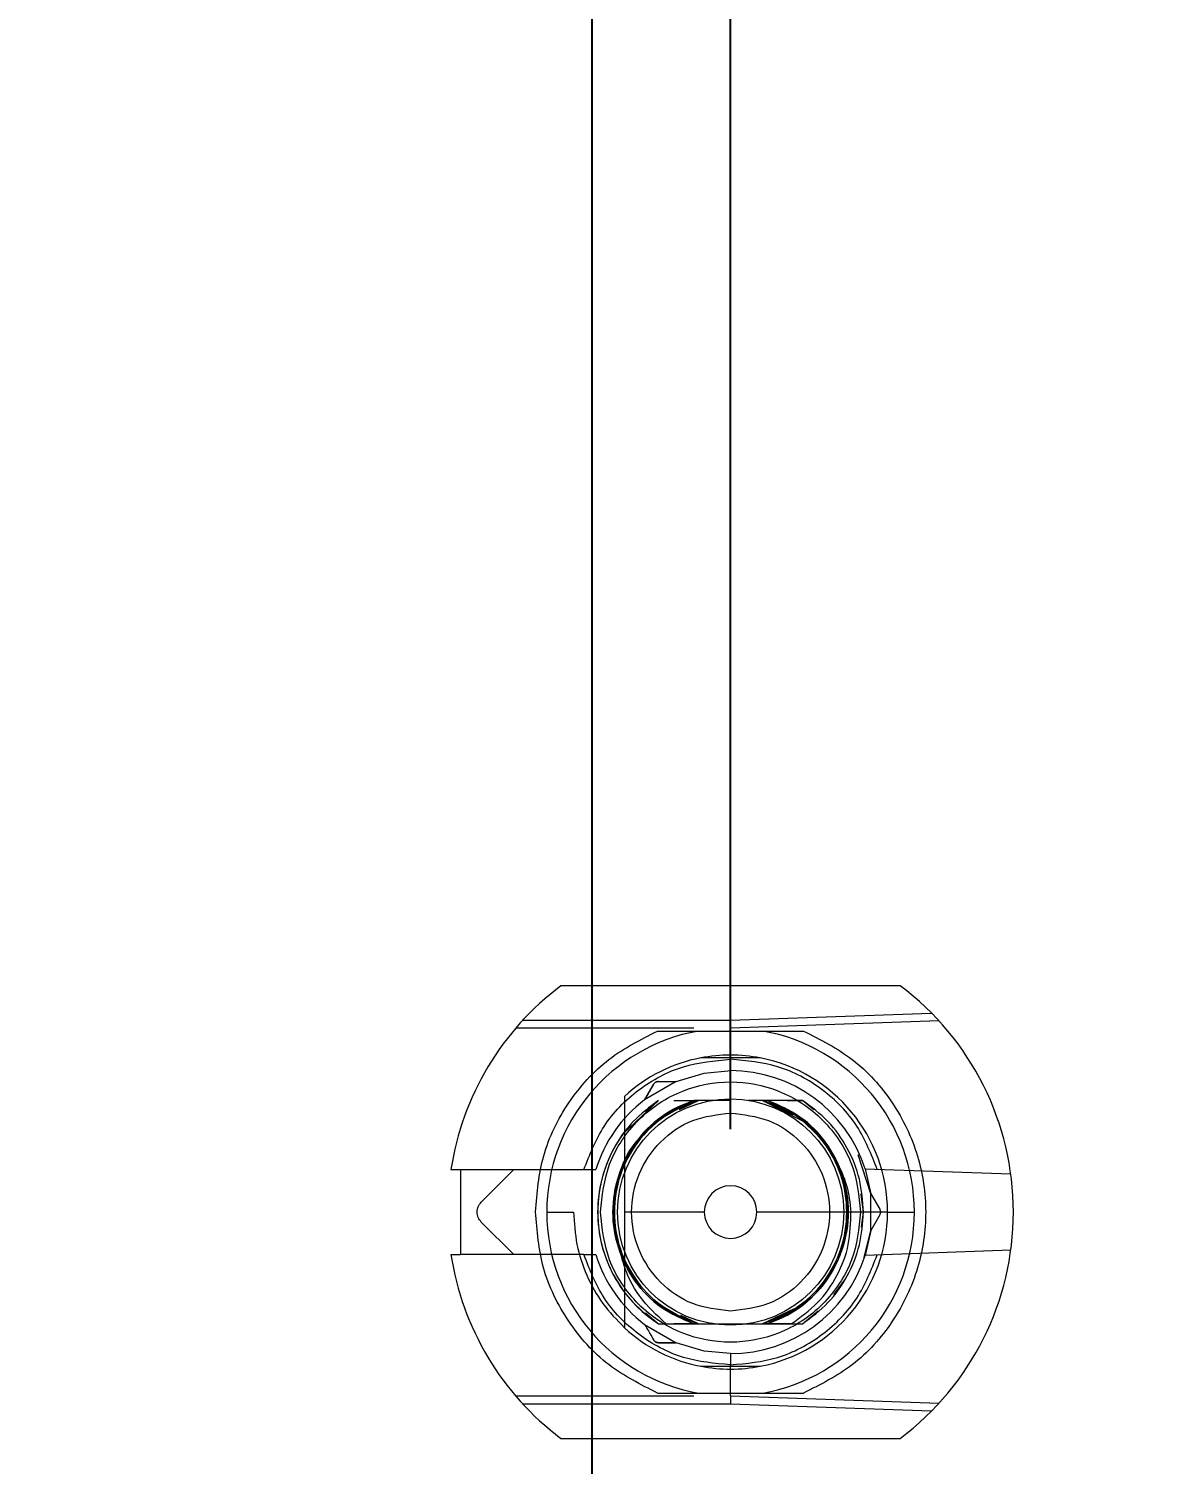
# Model space of a CAD drawing. Header units: millimetres. Extents: x -84 to 500, y -79 to 355.
# Drawn here: x 296.96 to 317.02, y 236.08 to 261.46 of the extents above; entities that cross this region are included whole.
import ezdxf
from ezdxf.lldxf.tags import DXFTag

# ---------------------------------------------------------------- set-up
doc = ezdxf.new("R2010")
doc.units = ezdxf.units.MM
doc.header["$PDSIZE"] = -1
tags = doc.linetypes.add('HIDDEN', pattern=[1.905, 1.27, -0.635]).pattern_tags.tags
tags[6:7] = [DXFTag(74, 4), DXFTag(75, 0), DXFTag(340, '0'), DXFTag(46, 1.0), DXFTag(50, 0.0), DXFTag(44, 0.0), DXFTag(45, 0.0)]
tags[4:5] = [DXFTag(74, 4), DXFTag(75, 0), DXFTag(340, '0'), DXFTag(46, 1.0), DXFTag(50, 0.0), DXFTag(44, 0.0), DXFTag(45, 0.0)]
doc.dimstyles.new('ISO-25', dxfattribs={"dimtxt": 2.5, "dimasz": 2.5, "dimexe": 1.25, "dimexo": 0.625, "dimtad": 1, "dimtxsty": 'Standard', "dimcen": 2.5, "dimadec": 0, "dimazin": 0, "dimtfac": 1, "dimtmove": 0, "dimatfit": 3, "dimfxl": 0, "dimarcsym": 0})

# ---------------------------------------------------------------- blocks, each defined once
blk = doc.blocks.new('*D104')
at = {"color": 0, "linetype": 'ByBlock', "lineweight": -2}
for p, q in [((357.387, 315.419), (357.387, 343.952)), ((359.8, 308.815), (357.387, 315.419)), ((359.8, 282.085), (359.8, 308.815))]:
    blk.add_line(p, q, dxfattribs=at)
at = {"layer": 'DEFPOINTS', "color": 0, "linetype": 'ByBlock'}
blk.add_point((359.8, 281.085), dxfattribs=at)
at = {"color": 0, "linetype": 'ByBlock', "insert": (354.113, 333.75), "char_height": 3.5, "attachment_point": 5, "rotation": 90}
blk.add_mtext('359,800', dxfattribs=at)
blk = doc.blocks.new('*D182')
at = {"color": 0, "linetype": 'ByBlock', "lineweight": -2}
for p, q in [((297.66, 315.284), (297.66, 343.817)), ((306.665, 308.68), (297.66, 315.284)), ((306.665, 287.37), (306.665, 308.68))]:
    blk.add_line(p, q, dxfattribs=at)
at = {"layer": 'DEFPOINTS', "color": 0, "linetype": 'ByBlock'}
blk.add_point((306.665, 286.37), dxfattribs=at)
at = {"color": 0, "linetype": 'ByBlock', "insert": (294.386, 333.614), "char_height": 3.5, "attachment_point": 5, "rotation": 90}
blk.add_mtext('306,860', dxfattribs=at)
blk = doc.blocks.new('*D103')
at = {"color": 0, "linetype": 'ByBlock', "lineweight": -2}
blk.add_line((392.56, 287.37), (392.56, 345.31), dxfattribs=at)
at = {"layer": 'DEFPOINTS', "color": 0, "linetype": 'ByBlock'}
blk.add_point((392.56, 286.37), dxfattribs=at)
at = {"color": 0, "linetype": 'ByBlock', "insert": (389.286, 334.81), "char_height": 3.5, "attachment_point": 5, "rotation": 90}
blk.add_mtext('392,560', dxfattribs=at)
blk = doc.blocks.new('*D60')
at = {"color": 0, "linetype": 'ByBlock', "lineweight": -2}
for p, q in [((429.688, 279.42), (436.292, 282.059)), ((436.292, 282.059), (465.42, 282.059)), ((399.51, 279.42), (429.688, 279.42))]:
    blk.add_line(p, q, dxfattribs=at)
at = {"layer": 'DEFPOINTS', "color": 0, "linetype": 'ByBlock'}
blk.add_point((398.51, 279.42), dxfattribs=at)
at = {"color": 0, "linetype": 'ByBlock', "insert": (454.92, 285.333), "char_height": 3.5, "attachment_point": 5}
blk.add_mtext('279,420', dxfattribs=at)
blk = doc.blocks.new('*D190')
at = {"color": 0, "linetype": 'ByBlock', "lineweight": -2}
for p, q in [((429.827, 280.62), (436.431, 290.705)), ((436.431, 290.705), (464.964, 290.705)), ((361.265, 280.62), (429.827, 280.62))]:
    blk.add_line(p, q, dxfattribs=at)
at = {"layer": 'DEFPOINTS', "color": 0, "linetype": 'ByBlock'}
blk.add_point((360.265, 280.62), dxfattribs=at)
at = {"color": 0, "linetype": 'ByBlock', "insert": (454.762, 293.979), "char_height": 3.5, "attachment_point": 5}
blk.add_mtext('280,620', dxfattribs=at)
blk = doc.blocks.new('*D116')
at = {"color": 0, "linetype": 'ByBlock', "lineweight": -2}
for p, q in [((400.941, 308.34), (400.941, 337.468)), ((407.239, 301.736), (400.941, 308.34)), ((407.239, 211.51), (407.239, 301.736))]:
    blk.add_line(p, q, dxfattribs=at)
at = {"layer": 'DEFPOINTS', "color": 0, "linetype": 'ByBlock'}
blk.add_point((407.239, 210.51), dxfattribs=at)
at = {"color": 0, "linetype": 'ByBlock', "insert": (397.667, 326.968), "char_height": 3.5, "attachment_point": 5, "rotation": 90}
blk.add_mtext('407,239', dxfattribs=at)
blk = doc.blocks.new('*D94')
at = {"color": 0, "linetype": 'ByBlock', "lineweight": -2}
for p, q in [((432.095, 298.31), (435.867, 300.366)), ((435.867, 300.366), (463.84, 300.366)), ((426.491, 298.31), (432.095, 298.31))]:
    blk.add_line(p, q, dxfattribs=at)
at = {"layer": 'DEFPOINTS', "color": 0, "linetype": 'ByBlock'}
blk.add_point((425.491, 298.31), dxfattribs=at)
at = {"color": 0, "linetype": 'ByBlock', "insert": (453.918, 303.64), "char_height": 3.5, "attachment_point": 5}
blk.add_mtext('298,310', dxfattribs=at)
blk = doc.blocks.new('*D100')
at = {"color": 0, "linetype": 'ByBlock', "lineweight": -2}
for p, q in [((438.404, 304.8), (441.522, 311.942)), ((441.522, 311.942), (469.46, 311.942)), ((432.8, 304.8), (438.404, 304.8))]:
    blk.add_line(p, q, dxfattribs=at)
at = {"layer": 'DEFPOINTS', "color": 0, "linetype": 'ByBlock'}
blk.add_point((431.8, 304.8), dxfattribs=at)
at = {"color": 0, "linetype": 'ByBlock', "insert": (459.555, 315.216), "char_height": 3.5, "attachment_point": 5}
blk.add_mtext('304,800', dxfattribs=at)
blk = doc.blocks.new('*D102')
at = {"color": 0, "linetype": 'ByBlock', "lineweight": -2}
for p, q in [((423.034, 313.81), (423.034, 341.188)), ((431.8, 311.404), (423.034, 313.81)), ((431.8, 305.8), (431.8, 311.404))]:
    blk.add_line(p, q, dxfattribs=at)
at = {"layer": 'DEFPOINTS', "color": 0, "linetype": 'ByBlock'}
blk.add_point((431.8, 304.8), dxfattribs=at)
at = {"color": 0, "linetype": 'ByBlock', "insert": (419.76, 331.563), "char_height": 3.5, "attachment_point": 5, "rotation": 90}
blk.add_mtext('431,800', dxfattribs=at)
blk = doc.blocks.new('*D114')
at = {"color": 0, "linetype": 'ByBlock', "lineweight": -2}
for p, q in [((427.163, 240.585), (433.767, 246.415)), ((433.767, 246.415), (462.895, 246.415)), ((407.051, 240.585), (427.163, 240.585))]:
    blk.add_line(p, q, dxfattribs=at)
at = {"layer": 'DEFPOINTS', "color": 0, "linetype": 'ByBlock'}
blk.add_point((406.051, 240.585), dxfattribs=at)
at = {"color": 0, "linetype": 'ByBlock', "insert": (452.395, 249.689), "char_height": 3.5, "attachment_point": 5}
blk.add_mtext('240,585', dxfattribs=at)
blk = doc.blocks.new('*D117')
at = {"color": 0, "linetype": 'ByBlock', "lineweight": -2}
for p, q in [((375.623, 311.577), (375.623, 340.11)), ((378.2, 304.973), (375.623, 311.577)), ((378.2, 242.005), (378.2, 304.973))]:
    blk.add_line(p, q, dxfattribs=at)
at = {"layer": 'DEFPOINTS', "color": 0, "linetype": 'ByBlock'}
blk.add_point((378.2, 241.005), dxfattribs=at)
at = {"color": 0, "linetype": 'ByBlock', "insert": (372.349, 329.907), "char_height": 3.5, "attachment_point": 5, "rotation": 90}
blk.add_mtext('378,200', dxfattribs=at)
blk = doc.blocks.new('*D118')
at = {"color": 0, "linetype": 'ByBlock', "lineweight": -2}
for p, q in [((346.874, 316.264), (346.874, 343.047)), ((350.01, 309.66), (346.874, 316.264)), ((350.01, 242.005), (350.01, 309.66))]:
    blk.add_line(p, q, dxfattribs=at)
at = {"layer": 'DEFPOINTS', "color": 0, "linetype": 'ByBlock'}
blk.add_point((350.01, 241.005), dxfattribs=at)
at = {"color": 0, "linetype": 'ByBlock', "insert": (343.6, 333.72), "char_height": 3.5, "attachment_point": 5, "rotation": 90}
blk.add_mtext('350,010', dxfattribs=at)
blk = doc.blocks.new('*D186')
at = {"color": 0, "linetype": 'ByBlock', "lineweight": -2}
for p, q in [((332.635, 315.682), (332.635, 344.81)), ((329.69, 309.078), (332.635, 315.682)), ((329.69, 241.54), (329.69, 309.078))]:
    blk.add_line(p, q, dxfattribs=at)
at = {"layer": 'DEFPOINTS', "color": 0, "linetype": 'ByBlock'}
blk.add_point((329.69, 240.54), dxfattribs=at)
at = {"color": 0, "linetype": 'ByBlock', "insert": (329.361, 334.31), "char_height": 3.5, "attachment_point": 5, "rotation": 90}
blk.add_mtext('329,690', dxfattribs=at)
blk = doc.blocks.new('*D120')
at = {"color": 0, "linetype": 'ByBlock', "lineweight": -2}
for p, q in [((316.639, 311.78), (316.639, 340.313)), ((309.37, 305.176), (316.639, 311.78)), ((309.37, 242.005), (309.37, 305.176))]:
    blk.add_line(p, q, dxfattribs=at)
at = {"layer": 'DEFPOINTS', "color": 0, "linetype": 'ByBlock'}
blk.add_point((309.37, 241.005), dxfattribs=at)
at = {"color": 0, "linetype": 'ByBlock', "insert": (313.365, 330.111), "char_height": 3.5, "attachment_point": 5, "rotation": 90}
blk.add_mtext('309,370', dxfattribs=at)
blk = doc.blocks.new('*D183')
at = {"color": 0, "linetype": 'ByBlock', "lineweight": -2}
for p, q in [((308.562, 314.116), (308.562, 341.494)), ((306.925, 307.512), (308.562, 314.116)), ((306.925, 174.27), (306.925, 307.512))]:
    blk.add_line(p, q, dxfattribs=at)
at = {"layer": 'DEFPOINTS', "color": 0, "linetype": 'ByBlock'}
blk.add_point((306.925, 173.27), dxfattribs=at)
at = {"color": 0, "linetype": 'ByBlock', "insert": (305.288, 331.869), "char_height": 3.5, "attachment_point": 5, "rotation": 90}
blk.add_mtext('307,120', dxfattribs=at)
blk = doc.blocks.new('*D185')
at = {"color": 0, "linetype": 'ByBlock', "lineweight": -2}
for p, q in [((325.43, 309.484), (325.43, 338.612)), ((327.44, 302.88), (325.43, 309.484)), ((327.44, 174.27), (327.44, 302.88))]:
    blk.add_line(p, q, dxfattribs=at)
at = {"layer": 'DEFPOINTS', "color": 0, "linetype": 'ByBlock'}
blk.add_point((327.44, 173.27), dxfattribs=at)
at = {"color": 0, "linetype": 'ByBlock', "insert": (322.156, 328.112), "char_height": 3.5, "attachment_point": 5, "rotation": 90}
blk.add_mtext('327,440', dxfattribs=at)
blk = doc.blocks.new('*D187')
at = {"color": 0, "linetype": 'ByBlock', "lineweight": -2}
for p, q in [((338.803, 312.856), (338.803, 341.984)), ((347.76, 306.252), (338.803, 312.856)), ((347.76, 174.27), (347.76, 306.252))]:
    blk.add_line(p, q, dxfattribs=at)
at = {"layer": 'DEFPOINTS', "color": 0, "linetype": 'ByBlock'}
blk.add_point((347.76, 173.27), dxfattribs=at)
at = {"color": 0, "linetype": 'ByBlock', "insert": (335.529, 331.484), "char_height": 3.5, "attachment_point": 5, "rotation": 90}
blk.add_mtext('347,760', dxfattribs=at)
blk = doc.blocks.new('*D188')
at = {"color": 0, "linetype": 'ByBlock', "lineweight": -2}
for p, q in [((366.99, 308.283), (366.99, 337.411)), ((375.63, 301.679), (366.99, 308.283)), ((375.63, 176.67), (375.63, 301.679))]:
    blk.add_line(p, q, dxfattribs=at)
at = {"layer": 'DEFPOINTS', "color": 0, "linetype": 'ByBlock'}
blk.add_point((375.63, 175.67), dxfattribs=at)
at = {"color": 0, "linetype": 'ByBlock', "insert": (363.716, 326.911), "char_height": 3.5, "attachment_point": 5, "rotation": 90}
blk.add_mtext('375,630', dxfattribs=at)

msp = doc.modelspace()

# ---------------------------------------------------------------- linework, layer by layer
at = {"color": 7, "linetype": 'Continuous', "lineweight": 15}
for p, q in [((312.37, 244.54), (306.37, 244.54)), ((304.4266, 241.29), (304.595, 241.29)), ((304.595, 241.29), (304.595, 239.79)), ((306.12, 240.54), (306.595, 240.54)), ((308.9052, 240.54), (307.495, 240.54)), ((312.145, 240.54), (309.8348, 240.54)), ((312.145, 240.54), (312.62, 240.54)), ((304.4266, 239.79), (304.595, 239.79)), ((306.37, 236.54), (312.37, 236.54))]:
    msp.add_line(p, q, dxfattribs=at)
at = {"color": 7, "linetype": 'HIDDEN', "lineweight": 0}
for p, q in [((305.6987, 243.9343), (309.37, 243.9343)), ((309.37, 243.9344), (312.9225, 244.0585)), ((309.37, 243.79), (309.37, 243.9344)), ((313.0557, 243.9187), (309.37, 243.79)), ((308.7197, 243.79), (305.5703, 243.79)), ((309.37, 243.24), (309.37, 243.79)), ((309.37, 243.24), (309.37, 243.04)), ((309.8944, 243.265), (309.8944, 243.265)), ((308.4101, 242.8484), (307.8509, 242.5255)), ((307.8509, 242.5255), (308.0084, 242.7984)), ((307.4808, 241.9376), (308.0965, 242.515)), ((308.0965, 242.515), (307.8605, 242.3172)), ((308.1474, 242.2211), (308.7191, 242.515)), ((308.1474, 242.221), (308.7191, 242.515)), ((308.3691, 242.515), (308.7191, 242.515)), ((308.465, 242.3552), (308.804, 242.515)), ((308.804, 242.515), (308.465, 242.3552)), ((308.7191, 242.515), (308.478, 242.391)), ((309.0548, 242.515), (308.804, 242.515)), ((309.2884, 242.515), (309.0548, 242.515)), ((309.37, 242.515), (309.1019, 242.515)), ((309.936, 242.515), (309.6852, 242.515)), ((309.936, 242.515), (310.6415, 242.1538)), ((309.936, 242.515), (310.4059, 242.2934)), ((310.4058, 242.2935), (309.936, 242.515)), ((309.936, 242.515), (310.4681, 242.2641)), ((310.4681, 242.2641), (309.936, 242.515)), ((309.936, 242.515), (310.4681, 242.2641)), ((310.4681, 242.2641), (309.936, 242.515)), ((310.6435, 242.515), (310.0209, 242.515)), ((310.4679, 242.2852), (310.0209, 242.515)), ((310.0209, 242.515), (310.5349, 242.2507)), ((310.5349, 242.2507), (310.0209, 242.515)), ((310.0209, 242.515), (310.5349, 242.2507)), ((310.3709, 242.515), (310.6435, 242.515)), ((310.7829, 242.3982), (310.6435, 242.515)), ((310.841, 242.3496), (310.6435, 242.515)), ((311.8491, 240.8629), (311.6289, 241.551)), ((311.7501, 241.3049), (314.3242, 241.215)), ((311.7501, 241.3049), (311.8491, 240.8629)), ((304.595, 241.29), (306.7763, 241.29)), ((304.9619, 240.7168), (305.5352, 241.29)), ((311.72, 240.54), (311.6794, 240.8637)), ((311.72, 240.54), (311.6811, 240.8503)), ((311.8491, 240.8629), (312.0066, 240.59)), ((311.8491, 240.2171), (311.8491, 240.8629)), ((311.6868, 240.2751), (311.72, 240.54)), ((305.5352, 239.79), (304.9619, 240.3632)), ((312.0066, 240.49), (311.8491, 240.2171)), ((311.73, 239.7392), (311.8491, 240.2171)), ((311.8491, 240.2171), (311.7501, 239.7751)), ((306.7763, 239.79), (304.595, 239.79)), ((314.3242, 239.865), (311.7501, 239.7751)), ((311.1945, 239.0834), (311.4052, 239.365)), ((310.4925, 238.8274), (309.936, 238.565)), ((309.936, 238.565), (310.4925, 238.8274)), ((310.4925, 238.8274), (309.936, 238.565)), ((309.936, 238.565), (310.4925, 238.8274)), ((310.0209, 238.565), (310.4244, 238.7725)), ((310.6435, 238.565), (310.917, 238.7942)), ((307.8509, 238.5545), (308.4101, 238.2316)), ((307.8681, 238.7564), (308.0965, 238.565)), ((307.9182, 238.7144), (308.0965, 238.565)), ((308.0965, 238.565), (309.0548, 238.565)), ((308.3691, 238.565), (308.7191, 238.565)), ((308.7191, 238.565), (308.3691, 238.565)), ((308.4043, 238.7269), (308.7191, 238.565)), ((308.804, 238.565), (308.4911, 238.7125)), ((308.4911, 238.7125), (308.804, 238.565)), ((309.0548, 238.565), (309.6852, 238.565)), ((309.6852, 238.565), (310.4426, 238.565)), ((310.0209, 238.565), (310.6435, 238.565)), ((310.4426, 238.565), (310.0209, 238.565)), ((308.4101, 238.2316), (308.095, 238.2316)), ((309.37, 238.04), (309.37, 237.84)), ((309.37, 237.29), (309.37, 237.84)), ((305.5703, 237.29), (308.7197, 237.29)), ((309.37, 237.29), (313.0557, 237.1613)), ((309.37, 237.29), (309.37, 237.1457)), ((309.37, 237.1457), (305.6987, 237.1457)), ((312.9225, 237.0215), (309.37, 237.1456))]:
    msp.add_line(p, q, dxfattribs=at)
at = {"color": 7, "linetype": 'HIDDEN', "lineweight": 0, "flags": 128}
for points in [[(308.4101, 242.8484), (308.9044, 242.9963), (309.3785, 243.04)], [(308.0965, 242.515), (308.0965, 242.515)], [(308.804, 242.515), (308.804, 242.515)], [(308.804, 242.515), (308.804, 242.515)], [(308.804, 242.515), (308.804, 242.515)], [(308.804, 242.515), (308.804, 242.515)], [(308.804, 242.515), (308.804, 242.515)], [(309.936, 242.515), (309.936, 242.515)], [(309.936, 242.515), (309.936, 242.515)], [(309.936, 242.515), (309.936, 242.515)], [(309.936, 242.515), (309.936, 242.515)], [(309.936, 242.515), (309.936, 242.515)], [(309.936, 242.515), (309.936, 242.515)], [(309.936, 242.515), (309.936, 242.515)], [(309.936, 242.515), (309.936, 242.515)], [(310.6435, 242.515), (310.6435, 242.515)], [(307.4408, 239.7639), (307.437, 239.7925), (307.4369, 239.8014), (307.4371, 239.8027), (307.4375, 239.8036), (307.4377, 239.8037), (307.4377, 239.8038), (307.4378, 239.8038), (307.4378, 239.8038), (307.4378, 239.8038), (307.4378, 239.8038), (307.4378, 239.8038), (307.4377, 239.8038), (307.4375, 239.8038), (307.4374, 239.8038), (307.4374, 239.8038), (307.4374, 239.8038), (307.4374, 239.8038), (307.4374, 239.8038), (307.4375, 239.8038), (307.4377, 239.8039), (307.4379, 239.8039), (307.438, 239.804), (307.438, 239.804), (307.4381, 239.804), (307.4381, 239.804), (307.4381, 239.804), (307.4381, 239.804), (307.4384, 239.804), (307.4388, 239.8039), (307.4394, 239.8035), (307.4421, 239.8006), (307.5063, 239.6711), (307.5934, 239.5081)], [(311.1492, 239.5128), (311.1492, 239.5128)], [(308.0965, 238.565), (308.0965, 238.565)], [(308.0965, 238.565), (308.0965, 238.565)], [(308.0965, 238.565), (308.0965, 238.565)], [(308.0965, 238.565), (308.0965, 238.565)], [(308.0965, 238.565), (308.0965, 238.565)], [(308.0965, 238.565), (308.0965, 238.565)], [(308.0965, 238.565), (308.0965, 238.565)], [(308.0965, 238.565), (308.0965, 238.565)], [(309.0548, 238.565), (309.0548, 238.565)], [(309.6852, 238.565), (309.6852, 238.565)], [(310.3972, 238.7608), (310.3972, 238.7608)], [(310.6435, 238.565), (310.6435, 238.565)], [(310.6435, 238.565), (310.6435, 238.565)], [(310.6435, 238.565), (310.6435, 238.565)], [(310.6435, 238.565), (310.6435, 238.565)], [(310.6435, 238.565), (310.6435, 238.565)], [(310.6435, 238.565), (310.6435, 238.565)], [(310.6435, 238.565), (310.6435, 238.565)], [(309.37, 238.04), (308.9044, 238.0837), (308.4101, 238.2316)]]:
    msp.add_lwpolyline(points, dxfattribs=at)
at = {"color": 7, "linetype": 'HIDDEN', "lineweight": 0}
msp.add_circle((309.37, 240.54), 2, dxfattribs=at)
at = {"color": 7, "linetype": 'Continuous', "lineweight": 15}
for radius, start, end in [(5, 126.8699, 171.37307), (5, 306.8699, 53.1301), (3.25, 100.06327, 180), (3.25, 0, 79.93673), (2.775, 100.89324, 132.50663), (2.775, 79.10676, 100.89295), (2.775, 0, 79.10705), (0.4648, 0, 180), (3.25, 180, 259.93673), (0.4648, 180, 0), (2.775, 280.89295, 0), (3.25, 280.06327, 0), (5, 188.62693, 233.1301), (2.775, 227.49336, 259.10705), (2.775, 259.10668, 280.89376)]:
    msp.add_arc((309.37, 240.54), radius, start, end, dxfattribs=at)
at = {"color": 7, "linetype": 'HIDDEN', "lineweight": 0}
for radius, start, end in [(2.5, 17.81569, 90), (2.5, 127.42024, 162.5424), (2.35, 143.50581, 237.18508), (2.5, 197.4576, 232.57976), (2.5, 270, 342.18431)]:
    msp.add_arc((309.37, 240.54), radius, start, end, dxfattribs=at)
at = {"color": 7, "linetype": 'Continuous', "lineweight": 15}
for points, knots in [([(305.92, 240.546), (305.9486, 240.8795), (306.0072, 241.5617), (306.4734, 242.4995), (307.1703, 243.2811), (307.7817, 243.5893), (308.0806, 243.74)], [0, 0, 0, 0, 0.2444238, 0.5, 0.7555762, 1, 1, 1, 1]), ([(308.0806, 243.74), (308.2151, 243.74), (308.3889, 243.74), (308.5832, 243.74), (308.6638, 243.74), (308.7178, 243.74), (308.7574, 243.74), (308.7836, 243.74), (308.7976, 243.74), (308.8017, 243.74), (308.802, 243.74), (308.8021, 243.74)], [0, 0, 0, 0, 0.5219302, 0.6747067, 0.7796367, 0.8517307, 0.9016652, 0.9545658, 0.9758811, 0.9930943, 1, 1, 1, 1]), ([(308.8021, 243.74), (308.978, 243.74), (309.3305, 243.74), (309.7236, 243.74), (309.916, 243.74), (309.9379, 243.74)], [0, 0, 0, 0, 0.4691002, 0.9396132, 1, 1, 1, 1]), ([(309.9379, 243.74), (309.9384, 243.74), (309.9396, 243.74), (309.9513, 243.74), (309.9948, 243.74), (310.1913, 243.74), (310.4252, 243.74), (310.6214, 243.74), (310.6594, 243.74)], [0, 0, 0, 0, 0.0169294, 0.0393005, 0.081695, 0.2361978, 0.8521567, 1, 1, 1, 1]), ([(310.6594, 243.74), (310.9584, 243.5891), (311.5701, 243.2803), (312.2722, 242.497), (312.7206, 241.5573), (312.8686, 240.54), (312.7206, 239.5227), (312.2722, 238.583), (311.5701, 237.7997), (310.9584, 237.4909), (310.6594, 237.34)], [0, 0, 0, 0, 0.1222036, 0.25, 0.3777964, 0.5, 0.6222036, 0.75, 0.8777964, 1, 1, 1, 1]), ([(309.8944, 243.265), (309.6043, 243.265), (309.2512, 243.265), (308.907, 243.265), (308.8456, 243.265)], [0, 0, 0, 0, 0.8214863, 1, 1, 1, 1]), ([(307.495, 242.5857), (307.495, 242.1481), (307.495, 241.5452), (307.495, 240.7563), (307.495, 240.54)], [0, 0, 0, 0, 0.7257574, 1, 1, 1, 1]), ([(308.0806, 237.34), (307.7809, 237.4912), (307.1677, 237.8005), (306.4697, 238.5854), (306.0042, 239.5271), (305.9476, 240.2115), (305.92, 240.546)], [0, 0, 0, 0, 0.2443904, 0.5, 0.7556096, 1, 1, 1, 1]), ([(306.595, 240.54), (306.6064, 240.3482), (306.6293, 239.9647), (306.8141, 239.4155), (307.094, 238.9083), (307.3613, 238.6323), (307.495, 238.4943)], [0, 0, 0, 0, 0.2500002, 0.5000003, 0.7500002, 1, 1, 1, 1]), ([(307.495, 240.54), (307.495, 240.3451), (307.495, 239.8407), (307.495, 239.1589), (307.495, 238.7099), (307.495, 238.4943)], [0, 0, 0, 0, 0.2465257, 0.6381396, 1, 1, 1, 1]), ([(308.8456, 237.815), (309.1357, 237.815), (309.4888, 237.815), (309.833, 237.815), (309.8944, 237.815)], [0, 0, 0, 0, 0.821497, 1, 1, 1, 1]), ([(308.0806, 237.34), (308.2151, 237.34), (308.3889, 237.34), (308.5832, 237.34), (308.6638, 237.34), (308.7178, 237.34), (308.7574, 237.34), (308.7836, 237.34), (308.7976, 237.34), (308.8017, 237.34), (308.802, 237.34), (308.8021, 237.34)], [0, 0, 0, 0, 0.52193018, 0.67470674, 0.7796367, 0.85173069, 0.90166518, 0.95456581, 0.97588111, 0.99309434, 1, 1, 1, 1]), ([(308.8021, 237.34), (308.978, 237.34), (309.3305, 237.34), (309.7236, 237.34), (309.916, 237.34), (309.9379, 237.34)], [0, 0, 0, 0, 0.4691002, 0.9396132, 1, 1, 1, 1]), ([(309.9379, 237.34), (309.9384, 237.34), (309.9396, 237.34), (309.9513, 237.34), (309.9948, 237.34), (310.1913, 237.34), (310.4252, 237.34), (310.6214, 237.34), (310.6594, 237.34)], [0, 0, 0, 0, 0.0169294, 0.0393005, 0.081695, 0.2361978, 0.8521567, 1, 1, 1, 1])]:
    msp.add_open_spline(points, degree=3, knots=knots, dxfattribs=at)
at = {"color": 7, "linetype": 'HIDDEN', "lineweight": 0}
for points, knots in [([(306.7763, 241.29), (306.8795, 241.5543), (307.0917, 242.0972), (307.7209, 242.7335), (308.5069, 243.1612), (309.0874, 243.2142), (309.37, 243.24)], [0, 0, 0, 0, 0.2433924, 0.5, 0.7566076, 1, 1, 1, 1]), ([(311.9616, 241.2975), (311.8578, 241.561), (311.6447, 242.1021), (311.0158, 242.7357), (310.2312, 243.1616), (309.652, 243.2143), (309.37, 243.24)], [0, 0, 0, 0, 0.24342254, 0.5, 0.75657746, 1, 1, 1, 1]), ([(307.07, 240.54), (307.1009, 240.8292), (307.1486, 241.2757), (307.4349, 241.8119), (307.7321, 242.1773), (308.0981, 242.4765), (308.6341, 242.7538), (309.37, 242.8958), (310.1057, 242.7538), (310.6418, 242.4766), (311.0077, 242.1775), (311.305, 241.812), (311.5914, 241.2759), (311.6391, 240.8292), (311.67, 240.54)], [0, 0, 0, 0, 0.1197215, 0.1848235, 0.25, 0.315102, 0.3802785, 0.5, 0.6197215, 0.6848235, 0.75, 0.815102, 0.8802785, 1, 1, 1, 1]), ([(308.0084, 242.7984), (308.0133, 242.8056), (308.0231, 242.82), (308.0445, 242.8358), (308.0689, 242.8464), (308.0863, 242.8477), (308.095, 242.8484)], [0, 0, 0, 0, 0.2508005, 0.5000001, 0.7491996, 1, 1, 1, 1]), ([(308.095, 242.8484), (308.0873, 242.8481), (308.0769, 242.8477), (308.0596, 242.8421), (308.0513, 242.8384), (308.0455, 242.8353), (308.0398, 242.8318), (308.0322, 242.8264), (308.0182, 242.814), (308.0126, 242.805), (308.0084, 242.7984)], [0, 0, 0, 0, 0.30014842, 0.40667581, 0.452606, 0.49587337, 0.54009922, 0.58672415, 0.69453874, 1, 1, 1, 1]), ([(308.095, 242.8484), (308.177, 242.8484), (308.2854, 242.8484), (308.3819, 242.8484), (308.4065, 242.8484), (308.4089, 242.8484), (308.4101, 242.8484)], [0, 0, 0, 0, 0.6387178, 0.8437471, 0.9250006, 1, 1, 1, 1]), ([(308.0084, 242.7984), (307.9674, 242.7273), (307.9132, 242.6335), (307.865, 242.5499), (307.8526, 242.5286), (307.8514, 242.5265), (307.8509, 242.5255)], [0, 0, 0, 0, 0.63872116, 0.84375218, 0.92500378, 1, 1, 1, 1]), ([(308.7191, 242.515), (308.5192, 242.4283), (308.1193, 242.2548), (307.6581, 241.7765), (307.3588, 241.1917), (307.2564, 240.54), (307.3588, 239.8884), (307.6581, 239.3035), (308.1193, 238.8252), (308.5192, 238.6517), (308.7191, 238.565)], [0, 0, 0, 0, 0.12499992, 0.24999986, 0.37499982, 0.4999998, 0.62499981, 0.74999985, 0.87499991, 1, 1, 1, 1]), ([(308.804, 238.565), (308.5972, 238.6459), (308.1835, 238.8077), (307.7013, 239.2843), (307.3874, 239.876), (307.2796, 240.54), (307.3873, 241.204), (307.7013, 241.7957), (308.1835, 242.2723), (308.5972, 242.4341), (308.804, 242.515)], [0, 0, 0, 0, 0.1249999, 0.2499999, 0.375, 0.5000001, 0.625, 0.75, 0.8750001, 1, 1, 1, 1]), ([(308.804, 242.515), (308.5972, 242.4341), (308.1835, 242.2723), (307.7013, 241.7957), (307.3873, 241.204), (307.2796, 240.54), (307.3874, 239.876), (307.7013, 239.2843), (308.1835, 238.8077), (308.5972, 238.6459), (308.804, 238.565)], [0, 0, 0, 0, 0.1249999, 0.25, 0.375, 0.4999999, 0.625, 0.7500001, 0.8750001, 1, 1, 1, 1]), ([(308.804, 238.5651), (308.5972, 238.646), (308.1835, 238.8078), (307.7013, 239.2843), (307.3874, 239.876), (307.2796, 240.54), (307.3874, 241.204), (307.7013, 241.7957), (308.1835, 242.2722), (308.5972, 242.434), (308.804, 242.515)], [0, 0, 0, 0, 0.125, 0.2499999, 0.3749997, 0.4999996, 0.6249996, 0.7499996, 0.8749997, 1, 1, 1, 1]), ([(308.804, 242.515), (308.5972, 242.434), (308.1835, 242.2722), (307.7013, 241.7957), (307.3874, 241.204), (307.2796, 240.54), (307.3874, 239.876), (307.7013, 239.2843), (308.1835, 238.8078), (308.5972, 238.646), (308.804, 238.5651)], [0, 0, 0, 0, 0.1250003, 0.2500004, 0.3750004, 0.5000004, 0.6250003, 0.7500001, 0.875, 1, 1, 1, 1]), ([(308.804, 238.565), (308.5972, 238.646), (308.1835, 238.8078), (307.7013, 239.2843), (307.3874, 239.876), (307.2796, 240.54), (307.3874, 241.204), (307.7013, 241.7957), (308.1835, 242.2722), (308.5972, 242.434), (308.804, 242.515)], [0, 0, 0, 0, 0.1250001, 0.2500001, 0.375, 0.5, 0.6249999, 0.7499998, 0.8749999, 1, 1, 1, 1]), ([(308.804, 242.515), (308.5972, 242.434), (308.1835, 242.2722), (307.7013, 241.7957), (307.3874, 241.204), (307.2796, 240.54), (307.3874, 239.876), (307.7013, 239.2843), (308.1835, 238.8078), (308.5972, 238.646), (308.804, 238.565)], [0, 0, 0, 0, 0.1250001, 0.2500002, 0.3750001, 0.5, 0.625, 0.7499999, 0.8749999, 1, 1, 1, 1]), ([(307.6983, 241.7768), (307.8398, 241.9394), (308.1228, 242.2646), (308.5203, 242.4315), (308.7191, 242.515)], [0, 0, 0, 0, 0.5000004, 1, 1, 1, 1]), ([(307.9259, 242.0009), (307.9951, 242.0776), (308.2102, 242.3162), (308.5133, 242.4346), (308.7191, 242.515)], [0, 0, 0, 0, 0.32127903, 1, 1, 1, 1]), ([(308.804, 242.515), (308.6648, 242.4668), (308.3864, 242.3704), (308.1523, 242.1914), (308.0353, 242.1019)], [0, 0, 0, 0, 0.5000007, 1, 1, 1, 1]), ([(308.804, 242.515), (308.8036, 242.515), (308.8029, 242.515), (308.796, 242.515), (308.7694, 242.515), (308.7409, 242.515), (308.7191, 242.515)], [0, 0, 0, 0, 0.0688976, 0.145453, 0.3449293, 1, 1, 1, 1]), ([(308.7191, 242.515), (308.7407, 242.515), (308.7688, 242.515), (308.796, 242.515), (308.8029, 242.515), (308.8037, 242.515), (308.804, 242.515)], [0, 0, 0, 0, 0.6594708, 0.8553283, 0.9305157, 1, 1, 1, 1]), ([(310.0209, 242.515), (309.9993, 242.515), (309.9712, 242.515), (309.944, 242.515), (309.9371, 242.515), (309.9363, 242.515), (309.936, 242.515)], [0, 0, 0, 0, 0.65949643, 0.85537496, 0.93055252, 1, 1, 1, 1]), ([(309.936, 242.515), (309.9364, 242.515), (309.9371, 242.515), (309.944, 242.515), (309.9706, 242.515), (309.9991, 242.515), (310.0209, 242.515)], [0, 0, 0, 0, 0.06886768, 0.14541571, 0.34490932, 1, 1, 1, 1]), ([(310.0209, 242.515), (309.9993, 242.515), (309.9712, 242.515), (309.944, 242.515), (309.9371, 242.515), (309.9363, 242.515), (309.936, 242.515)], [0, 0, 0, 0, 0.6593585, 0.8552741, 0.9304978, 1, 1, 1, 1]), ([(309.936, 242.515), (309.9364, 242.515), (309.9372, 242.515), (309.944, 242.515), (309.9706, 242.515), (309.9991, 242.515), (310.0209, 242.515)], [0, 0, 0, 0, 0.0689479, 0.1455816, 0.3451712, 1, 1, 1, 1]), ([(309.936, 238.565), (310.1428, 238.6459), (310.5565, 238.8077), (311.0388, 239.2842), (311.3526, 239.876), (311.4604, 240.54), (311.3527, 241.204), (311.0387, 241.7958), (310.5565, 242.2722), (310.1428, 242.4341), (309.936, 242.515)], [0, 0, 0, 0, 0.125, 0.2499999, 0.3749999, 0.5, 0.625, 0.7499999, 0.8749999, 1, 1, 1, 1]), ([(310.0209, 242.515), (310.2208, 242.4283), (310.6207, 242.2548), (311.0819, 241.7765), (311.3812, 241.1917), (311.4837, 240.54), (311.3812, 239.8884), (311.0819, 239.3035), (310.6207, 238.8252), (310.2209, 238.6517), (310.0209, 238.565)], [0, 0, 0, 0, 0.125, 0.25, 0.375, 0.5, 0.6250001, 0.75, 0.875, 1, 1, 1, 1]), ([(311.2529, 241.3686), (311.1935, 241.5025), (311.046, 241.8347), (310.6166, 242.253), (310.2195, 242.4277), (310.0209, 242.515)], [0, 0, 0, 0, 0.2522664, 0.626133, 1, 1, 1, 1]), ([(310.0209, 242.515), (310.2249, 242.4323), (310.5695, 242.2925), (310.8132, 242.015), (310.9126, 241.9018)], [0, 0, 0, 0, 0.5921104, 1, 1, 1, 1]), ([(308.7191, 238.565), (308.5192, 238.6517), (308.1193, 238.8251), (307.6581, 239.3036), (307.3591, 239.8881), (307.2555, 240.5411), (307.3622, 241.1876), (307.6171, 241.7308), (307.8916, 241.9782), (308.0045, 242.0799)], [0, 0, 0, 0, 0.1492875, 0.2985749, 0.4478623, 0.5971496, 0.746437, 0.8957243, 1, 1, 1, 1]), ([(308.7191, 238.565), (308.5192, 238.6517), (308.1193, 238.8251), (307.6581, 239.3036), (307.3591, 239.8881), (307.2554, 240.5411), (307.3623, 241.1875), (307.6151, 241.7277), (307.8867, 241.9727), (307.9967, 242.072)], [0, 0, 0, 0, 0.1496693, 0.2993386, 0.4490079, 0.5986771, 0.7483464, 0.8980157, 1, 1, 1, 1]), ([(307.9946, 242.0699), (307.8853, 241.9713), (307.6145, 241.7269), (307.3623, 241.1875), (307.2554, 240.5411), (307.359, 239.888), (307.658, 239.3036), (308.1193, 238.8251), (308.5192, 238.6517), (308.7191, 238.565)], [0, 0, 0, 0, 0.1013776, 0.2511479, 0.4009184, 0.550689, 0.7004591, 0.8502298, 1, 1, 1, 1]), ([(308.0353, 242.1019), (307.9432, 242.0153), (307.835, 241.9136), (307.7309, 241.8), (307.709, 241.7805), (307.7021, 241.7767), (307.6997, 241.7763), (307.6988, 241.7765), (307.6984, 241.7767), (307.6983, 241.7768)], [0, 0, 0, 0, 0.80535932, 0.94596672, 0.98269229, 0.9932326, 0.99691866, 0.99850221, 1, 1, 1, 1]), ([(310.6415, 242.1538), (310.7798, 242.0257), (311.0565, 241.7696), (311.3198, 241.2611), (311.4441, 240.7072), (311.4112, 240.1387), (311.2264, 239.6001), (310.9017, 239.1345), (310.4655, 238.7635), (310.1125, 238.6312), (309.936, 238.565)], [0, 0, 0, 0, 0.125, 0.2500002, 0.3750006, 0.5000009, 0.6250009, 0.7500008, 0.8750004, 1, 1, 1, 1]), ([(311.2425, 241.4446), (311.1599, 241.5787), (310.9956, 241.8456), (310.7591, 242.0514), (310.6415, 242.1538)], [0, 0, 0, 0, 0.502467, 1, 1, 1, 1]), ([(308.7191, 238.565), (308.5192, 238.6517), (308.1193, 238.8251), (307.658, 239.3036), (307.3591, 239.888), (307.2551, 240.5414), (307.3635, 241.1865), (307.5969, 241.6995), (307.8415, 241.9236), (307.9259, 242.0009)], [0, 0, 0, 0, 0.1532182, 0.3064365, 0.4596547, 0.6128729, 0.7660911, 0.9193093, 1, 1, 1, 1]), ([(307.6851, 241.7587), (307.5739, 241.5713), (307.3516, 241.1964), (307.2583, 240.5387), (307.3583, 239.8887), (307.6583, 239.3034), (308.1193, 238.8252), (308.5192, 238.6517), (308.7191, 238.565)], [0, 0, 0, 0, 0.1666667, 0.3333333, 0.5, 0.6666666, 0.8333333, 1, 1, 1, 1]), ([(310.0209, 238.565), (310.1582, 238.6198), (310.4327, 238.7294), (310.7886, 238.9994), (311.0827, 239.3325), (311.2988, 239.7218), (311.4285, 240.1477), (311.4636, 240.5907), (311.4104, 241.0342), (311.2984, 241.3078), (311.2425, 241.4446)], [0, 0, 0, 0, 0.12500013, 0.25000025, 0.37500036, 0.50000042, 0.62500041, 0.75000034, 0.87500016, 1, 1, 1, 1]), ([(311.2425, 241.4446), (311.3105, 241.3019), (311.4474, 241.015), (311.4818, 240.699), (311.4991, 240.54)], [0, 0, 0, 0, 0.4970634, 1, 1, 1, 1]), ([(306.7763, 241.29), (306.804, 241.29), (306.8591, 241.29), (306.9273, 241.29), (306.9765, 241.29), (306.9823, 241.29), (306.9852, 241.29)], [0, 0, 0, 0, 0.2581054, 0.5125954, 0.7555938, 1, 1, 1, 1]), ([(311.67, 240.54), (311.6391, 240.2508), (311.5914, 239.8043), (311.3051, 239.2681), (311.0079, 238.9027), (310.6419, 238.6035), (310.1059, 238.3262), (309.37, 238.1842), (308.6343, 238.3262), (308.0982, 238.6034), (307.7323, 238.9025), (307.435, 239.268), (307.1486, 239.8041), (307.1009, 240.2508), (307.07, 240.54)], [0, 0, 0, 0, 0.1197215, 0.1848235, 0.25, 0.315102, 0.3802785, 0.5, 0.6197215, 0.6848235, 0.75, 0.815102, 0.8802785, 1, 1, 1, 1]), ([(310.4426, 238.565), (310.6055, 238.6822), (310.9292, 238.915), (311.27, 239.408), (311.4838, 239.9594), (311.494, 240.3474), (311.4991, 240.54)], [0, 0, 0, 0, 0.2550541, 0.5067387, 0.755054, 1, 1, 1, 1]), ([(309.37, 237.84), (309.0874, 237.8658), (308.5069, 237.9188), (307.7209, 238.3465), (307.0917, 238.9828), (306.8795, 239.5257), (306.7763, 239.79)], [0, 0, 0, 0, 0.2433924, 0.5, 0.7566076, 1, 1, 1, 1]), ([(306.7763, 239.79), (306.8041, 239.79), (306.8593, 239.79), (306.9275, 239.79), (306.9765, 239.79), (306.9823, 239.79), (306.9852, 239.79)], [0, 0, 0, 0, 0.2586201, 0.5136175, 0.7560903, 1, 1, 1, 1]), ([(309.37, 237.84), (309.652, 237.8657), (310.2312, 237.9184), (311.0158, 238.3443), (311.6447, 238.9779), (311.8578, 239.519), (311.9616, 239.7825)], [0, 0, 0, 0, 0.24342254, 0.5, 0.75657746, 1, 1, 1, 1]), ([(308.231, 238.565), (308.0642, 238.7177), (307.7304, 239.0232), (307.5163, 239.4756), (307.4501, 239.7283), (307.4407, 239.7639)], [0, 0, 0, 0, 0.461832, 0.924144, 1, 1, 1, 1]), ([(307.8509, 238.5545), (307.8514, 238.5535), (307.8527, 238.5514), (307.865, 238.53), (307.8952, 238.4778), (307.9454, 238.3907), (307.9863, 238.3199), (308.0084, 238.2816)], [0, 0, 0, 0, 0.074114, 0.1549226, 0.3599105, 0.65372, 1, 1, 1, 1]), ([(308.7191, 238.565), (308.7407, 238.565), (308.7688, 238.565), (308.796, 238.565), (308.8029, 238.565), (308.8036, 238.565), (308.804, 238.565)], [0, 0, 0, 0, 0.6593264, 0.8552765, 0.9305099, 1, 1, 1, 1]), ([(308.804, 238.565), (308.8037, 238.565), (308.8029, 238.565), (308.7961, 238.565), (308.7694, 238.565), (308.7409, 238.565), (308.7191, 238.565)], [0, 0, 0, 0, 0.0688397, 0.1453138, 0.3446789, 1, 1, 1, 1]), ([(308.7191, 238.565), (308.7407, 238.565), (308.7688, 238.565), (308.7961, 238.565), (308.8029, 238.565), (308.8037, 238.565), (308.804, 238.565)], [0, 0, 0, 0, 0.659561, 0.8553789, 0.9305367, 1, 1, 1, 1]), ([(309.936, 238.565), (309.9364, 238.565), (309.9371, 238.565), (309.944, 238.565), (309.9706, 238.565), (309.9991, 238.565), (310.0209, 238.565)], [0, 0, 0, 0, 0.0688628, 0.1453806, 0.3448142, 1, 1, 1, 1]), ([(310.0209, 238.565), (309.9993, 238.565), (309.9712, 238.565), (309.944, 238.565), (309.9371, 238.565), (309.9363, 238.565), (309.936, 238.565)], [0, 0, 0, 0, 0.6592955, 0.8552529, 0.9304966, 1, 1, 1, 1]), ([(309.936, 238.565), (309.9364, 238.565), (309.9371, 238.565), (309.944, 238.565), (309.9706, 238.565), (309.9991, 238.565), (310.0209, 238.565)], [0, 0, 0, 0, 0.06894652, 0.145569, 0.34513587, 1, 1, 1, 1]), ([(310.0209, 238.565), (309.9993, 238.565), (309.9712, 238.565), (309.944, 238.565), (309.9371, 238.565), (309.9363, 238.565), (309.936, 238.565)], [0, 0, 0, 0, 0.6595874, 0.8554208, 0.9305688, 1, 1, 1, 1]), ([(308.095, 238.2316), (308.0863, 238.2323), (308.0689, 238.2336), (308.0445, 238.2442), (308.0231, 238.26), (308.0133, 238.2744), (308.0084, 238.2816)], [0, 0, 0, 0, 0.2508005, 0.5000001, 0.7491996, 1, 1, 1, 1]), ([(308.0084, 238.2816), (308.0125, 238.2751), (308.0181, 238.2663), (308.0315, 238.2541), (308.0389, 238.2488), (308.0444, 238.2453), (308.0503, 238.2421), (308.0588, 238.2382), (308.0766, 238.2323), (308.0872, 238.2319), (308.095, 238.2316)], [0, 0, 0, 0, 0.3001484, 0.4066758, 0.452606, 0.4958734, 0.5400992, 0.5867242, 0.6945387, 1, 1, 1, 1]), ([(308.095, 238.2316), (308.177, 238.2316), (308.2854, 238.2316), (308.3819, 238.2316), (308.4065, 238.2316), (308.4089, 238.2316), (308.4101, 238.2316)], [0, 0, 0, 0, 0.63867683, 0.84373912, 0.92499857, 1, 1, 1, 1])]:
    msp.add_open_spline(points, degree=3, knots=knots, dxfattribs=at)
for points in [[(308.0965, 242.515), (307.9399, 242.3972), (307.6267, 242.1616), (307.286, 241.6749), (307.0687, 241.1267), (306.9956, 240.54), (307.0687, 239.9533), (307.286, 239.4051), (307.6267, 238.9184), (307.9399, 238.6828), (308.0965, 238.565)], [(308.804, 242.515), (308.6648, 242.4668), (308.3864, 242.3704), (308.1523, 242.1914), (308.0353, 242.1019)], [(311.72, 240.54), (311.7059, 240.7356), (311.6778, 241.1267), (311.4522, 241.6749), (311.1137, 242.1616), (310.8003, 242.3972), (310.6435, 242.515)], [(311.72, 240.54), (311.7059, 240.7356), (311.6778, 241.1267), (311.4522, 241.6749), (311.1137, 242.1616), (310.8003, 242.3972), (310.6435, 242.515)], [(309.37, 238.79), (309.141, 238.8163), (308.6829, 238.8689), (308.1003, 239.2736), (307.7111, 239.8521), (307.5744, 240.54), (307.7111, 241.2279), (308.1003, 241.8064), (308.6829, 242.2111), (309.141, 242.2637), (309.37, 242.29)], [(309.37, 242.29), (309.599, 242.2637), (310.0571, 242.2111), (310.6397, 241.8064), (311.0289, 241.2279), (311.1656, 240.54), (311.0289, 239.8521), (310.6397, 239.2736), (310.0571, 238.8689), (309.599, 238.8163), (309.37, 238.79)], [(304.9619, 240.3632), (304.9414, 240.389), (304.9004, 240.4407), (304.8829, 240.54), (304.9004, 240.6393), (304.9414, 240.691), (304.9619, 240.7168)], [(310.6435, 238.565), (310.8003, 238.6828), (311.1137, 238.9184), (311.4522, 239.4051), (311.6778, 239.9533), (311.7059, 240.3444), (311.72, 240.54)], [(310.6435, 238.565), (310.8003, 238.6828), (311.1137, 238.9184), (311.4522, 239.4051), (311.6778, 239.9533), (311.7059, 240.3444), (311.72, 240.54)], [(312.0066, 240.59), (312.0104, 240.5821), (312.018, 240.5663), (312.021, 240.54), (312.018, 240.5137), (312.0104, 240.4979), (312.0066, 240.49)]]:
    msp.add_open_spline(points, degree=3, dxfattribs=at)

# ---------------------------------------------------------------- dimensions: what is measured, and where the dimension line sits
for feature_location, offset, dtype, origin, picture, middle in [((392.56, 286.37), (0, 36.4157), 1, (0, 0), '*D103', (389.286, 334.8097)), ((329.69, 240.54), (2.9445, 81.7461), 1, (0, 0), '*D186', (329.3605, 334.3101)), ((306.6653, 286.37), (-9.005, 35.5178), 1, (-0.1947, 0), '*D182', (294.3863, 333.6143)), ((359.8, 281.0848), (-2.4125, 40.9386), 1, (0, 0), '*D104', (354.1135, 333.7499)), ((350.01, 241.0048), (-3.1363, 81.8636), 1, (0, 0), '*D118', (343.5997, 333.7198)), ((347.76, 173.27), (-8.9566, 146.1905), 1, (0, 0), '*D187', (335.5294, 331.4845)), ((306.9253, 173.27), (1.6362, 147.4498), 1, (-0.1947, 0), '*D183', (305.2875, 331.8688)), ((431.8, 304.8), (-8.766, 15.614), 1, (0, 0), '*D102', (419.76, 331.563)), ((309.37, 241.0048), (7.2692, 77.3793), 1, (0, 0), '*D120', (313.3652, 330.1105)), ((378.2, 241.0048), (-2.5774, 77.176), 1, (0, 0), '*D117', (372.3486, 329.9072)), ((327.44, 173.27), (-2.0105, 142.8176), 1, (0, 0), '*D185', (322.1555, 328.1116)), ((407.239, 210.51), (-6.298, 104.434), 1, (0, 0), '*D116', (397.667, 326.968)), ((375.63, 175.67), (-8.6404, 139.2171), 1, (0, 0), '*D188', (363.7156, 326.9111)), ((431.8, 304.8), (16.326, 7.1424), 0, (0, 0), '*D100', (459.555, 315.2164)), ((425.4912, 298.3102), (16.9802, 2.0555), 0, (0, 0), '*D94', (453.9179, 303.6397)), ((360.2648, 280.62), (82.7706, 10.0851), 0, (0, 0), '*D190', (454.7618, 293.9791)), ((398.51, 279.42), (44.3857, 2.6391), 0, (0, 0), '*D60', (454.9197, 285.3331)), ((406.0513, 240.585), (34.3199, 5.8296), 0, (0, 0), '*D114', (452.3952, 249.6885))]:
    dim = msp.add_ordinate_dim(feature_location=feature_location, offset=offset, dtype=dtype, origin=origin, dimstyle='ISO-25', override={"dimtxt": 3.5, "dimasz": 3.302, "dimexe": 1, "dimexo": 1, "dimgap": 1.524, "dimtih": 1, "dimtoh": 1, "dimdec": 3, "dimzin": 0, "dimadec": 2, "dimtdec": 3, "dimtzin": 0})
    dim.commit()
    dim.dimension.update_dxf_attribs({"geometry": picture, "text_midpoint": middle})

doc.saveas('drawing.dxf')
